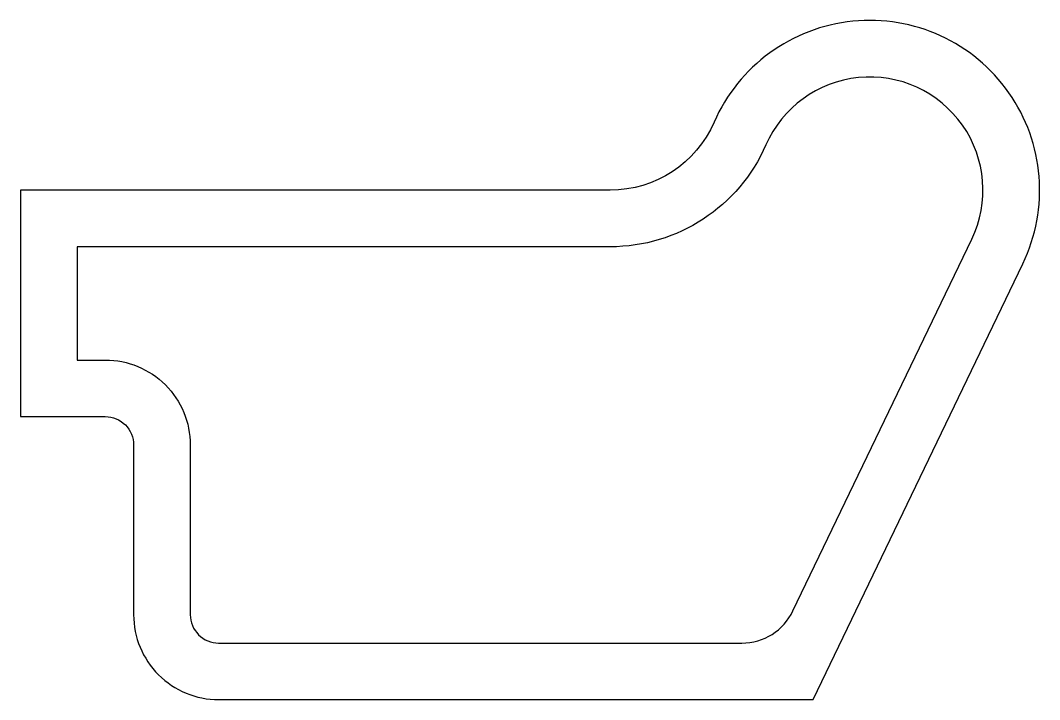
# Model space of a CAD drawing. Header units: inches. Extents: x -1 to 8, y 0 to 6.
import ezdxf

# ---------------------------------------------------------------- set-up
doc = ezdxf.new("R2010")
doc.units = ezdxf.units.IN
doc.header["$MEASUREMENT"] = 0

msp = doc.modelspace()

# ---------------------------------------------------------------- linework, layer by layer
for points in [[(-1, 2.5), (-0.25, 2.5, -0.414214), (0, 2.25), (0, 0.75, 0.414214), (0.75, 0), (6, 0), (7.8518, 3.8498, 1.018579), (5.1252, 5.1, -0.298217), (4.2087, 4.5), (-1, 4.5)], [(5.8219, 0.7833), (7.4012, 4.0665, 1.018579), (5.5835, 4.9, -0.298217), (4.2087, 4), (-0.5, 4), (-0.5, 3), (-0.25, 3, -0.414214), (0.5, 2.25), (0.5, 0.75, 0.414214), (0.75, 0.5), (5.3713, 0.5, 0.288221)]]:
    msp.add_lwpolyline(points, format="xyb", close=True)

doc.saveas('drawing.dxf')
